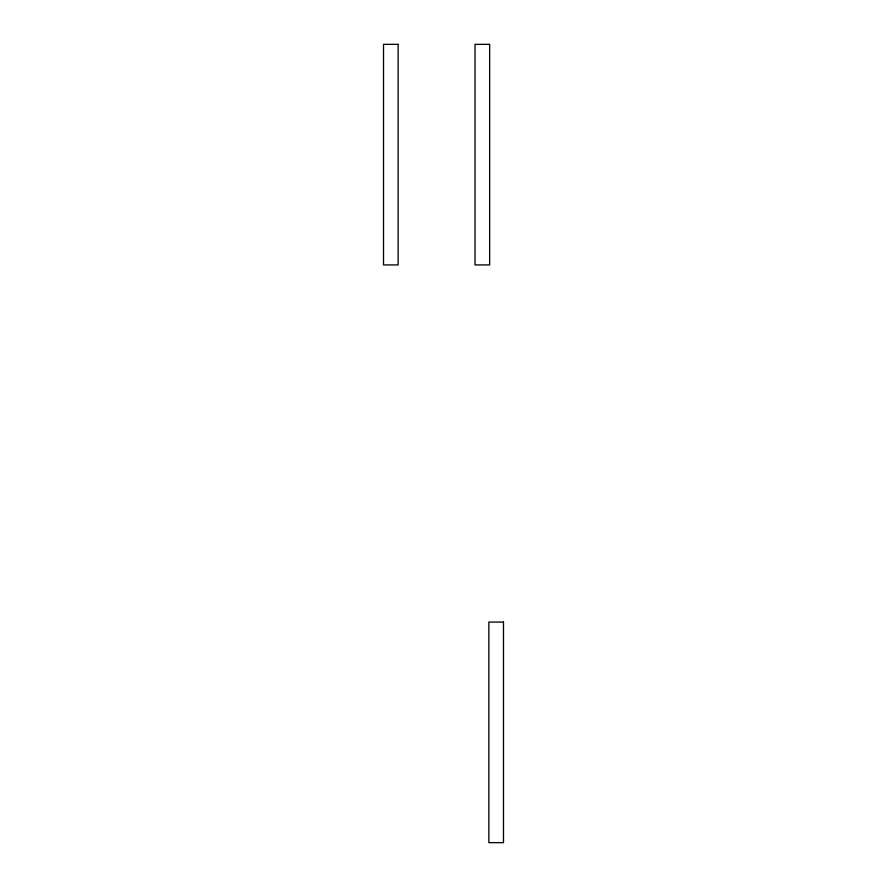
<?xml version="1.0" encoding="UTF-8"?>
<svg xmlns="http://www.w3.org/2000/svg" width="887" height="887" viewBox="0 0 887 887"><rect width="100%" height="100%" fill="white"/><g stroke="black" fill="none" stroke-linecap="round" stroke-linejoin="round"><path stroke-width="1.33" d="M398.141 44.35L383.517 44.35L383.517 264.925L398.141 264.925L398.141 44.35M489.646 44.35L475.022 44.35L475.022 264.925L489.646 264.925L489.646 44.35M503.483 622.075L488.859 622.075L488.859 842.65L503.483 842.65L503.483 622.075"/></g></svg>
